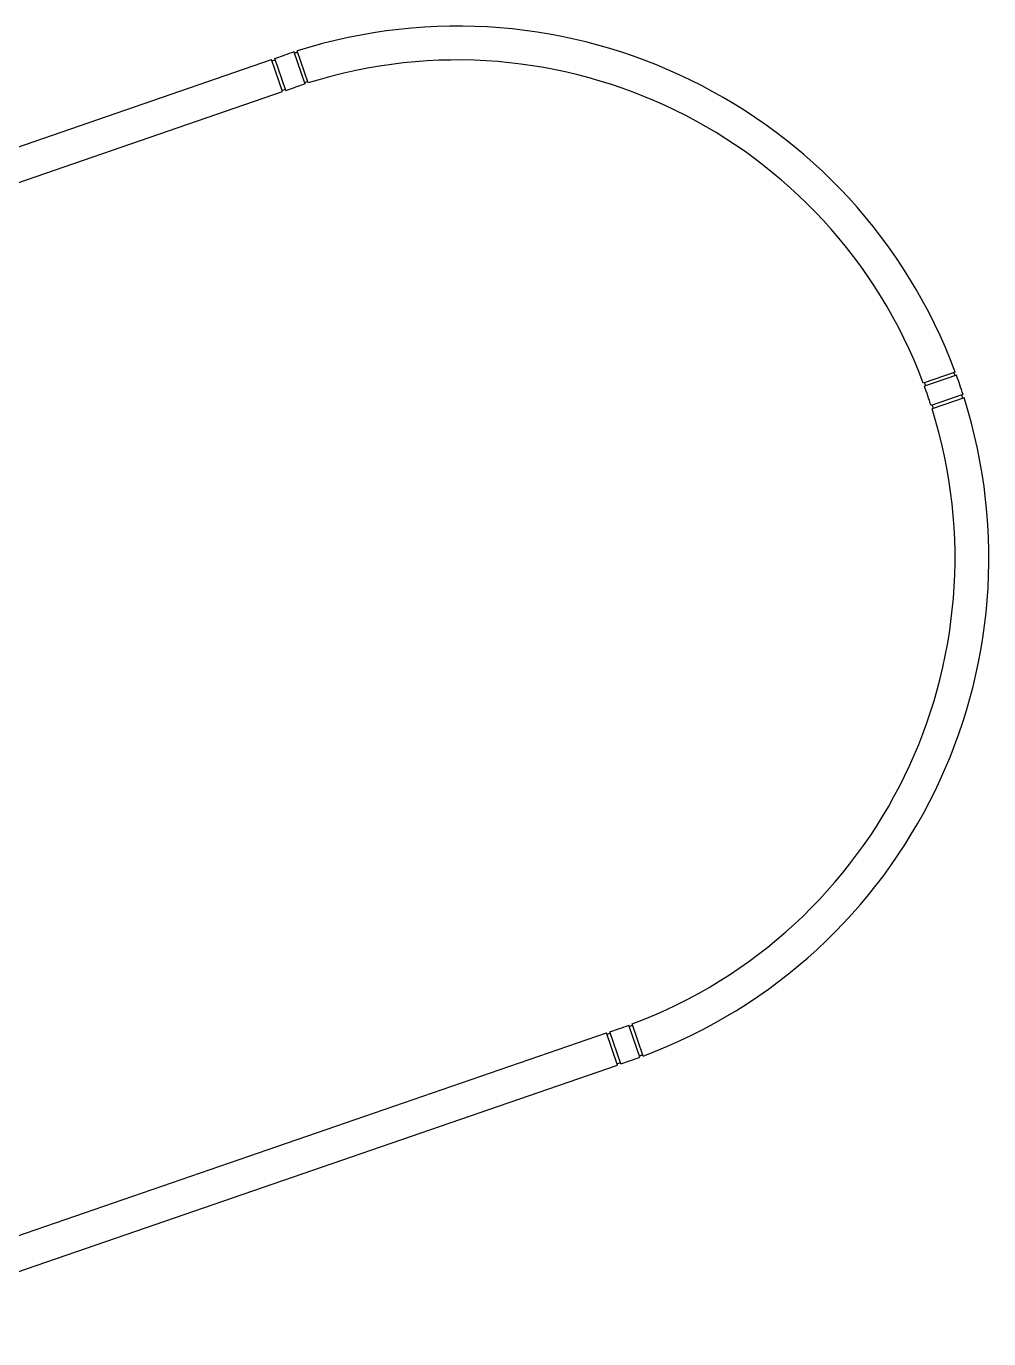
# Model space of a CAD drawing. Extents: x 809487 to 809680, y 818779 to 819225.
# Drawn here: x 809507.6 to 809509.022, y 819153.825 to 819155.763 of the extents above; entities that cross this region are included whole.
import ezdxf

# ---------------------------------------------------------------- set-up
doc = ezdxf.new("R2010")
doc.units = 0
doc.layers.add('F-RC', color=7, linetype='Continuous')

msp = doc.modelspace()

# ---------------------------------------------------------------- linework, layer by layer
at = {"layer": 'F-RC'}
for p, q in [((809506.7883, 819155.3095), (809507.9621, 819155.7137)), ((809507.9784, 819155.6664), (809507.9621, 819155.7137)), ((809507.9627, 819155.7118), (809507.9675, 819155.7134)), ((809507.9668, 819155.7153), (809507.981, 819155.7202)), ((809507.9831, 819155.668), (809507.9668, 819155.7153)), ((809508.0115, 819155.6776), (809507.9952, 819155.7249)), ((809508.0163, 819155.6792), (809508, 819155.7265)), ((809506.8046, 819155.2622), (809507.9784, 819155.6664)), ((809507.9777, 819155.6683), (809507.9824, 819155.6699)), ((809507.9831, 819155.668), (809507.9973, 819155.6729)), ((809508.972, 819155.2523), (809508.9247, 819155.2361)), ((809508.9738, 819155.2477), (809508.9265, 819155.2314)), ((809508.9835, 819155.2193), (809508.9363, 819155.203)), ((809508.9851, 819155.2145), (809508.9378, 819155.1982)), ((809508.4617, 819154.2781), (809508.4759, 819154.283)), ((809508.5063, 819154.2407), (809508.49, 819154.288)), ((809508.511, 819154.2425), (809508.4947, 819154.2898)), ((809507.2832, 819153.8723), (809508.4569, 819154.2765)), ((809508.4732, 819154.2292), (809508.4569, 819154.2765)), ((809508.4576, 819154.2746), (809508.4623, 819154.2762)), ((809508.478, 819154.2308), (809508.4617, 819154.2781)), ((809507.2995, 819153.8251), (809508.4732, 819154.2292)), ((809508.4726, 819154.2311), (809508.4773, 819154.2327)), ((809508.478, 819154.2308), (809508.4921, 819154.2357))]:
    msp.add_line(p, q, dxfattribs=at)
for radius, start, end in [(0.785, 20.4599, 107.5401), (0.785, 107.9051, 109), (0.783, 107.5363, 107.9023), (0.735, 20.5593, 107.4407), (0.735, 107.8306, 109), (0.737, 107.445, 107.8338), (0.783, 20.0977, 20.4637), (0.785, 17.9051, 20.0949), (0.735, 17.8306, 20.1694), (0.737, 20.1662, 20.555), (0.785, 290.4599, 17.5401), (0.783, 17.5363, 17.9023), (0.735, 290.5593, 17.4407), (0.737, 17.445, 17.8338), (0.735, 289, 290.1694), (0.737, 290.1662, 290.555), (0.785, 289, 290.0949), (0.783, 290.0977, 290.4637)]:
    msp.add_arc((809508.2366, 819154.978), radius, start, end, dxfattribs=at)

doc.saveas('drawing.dxf')
